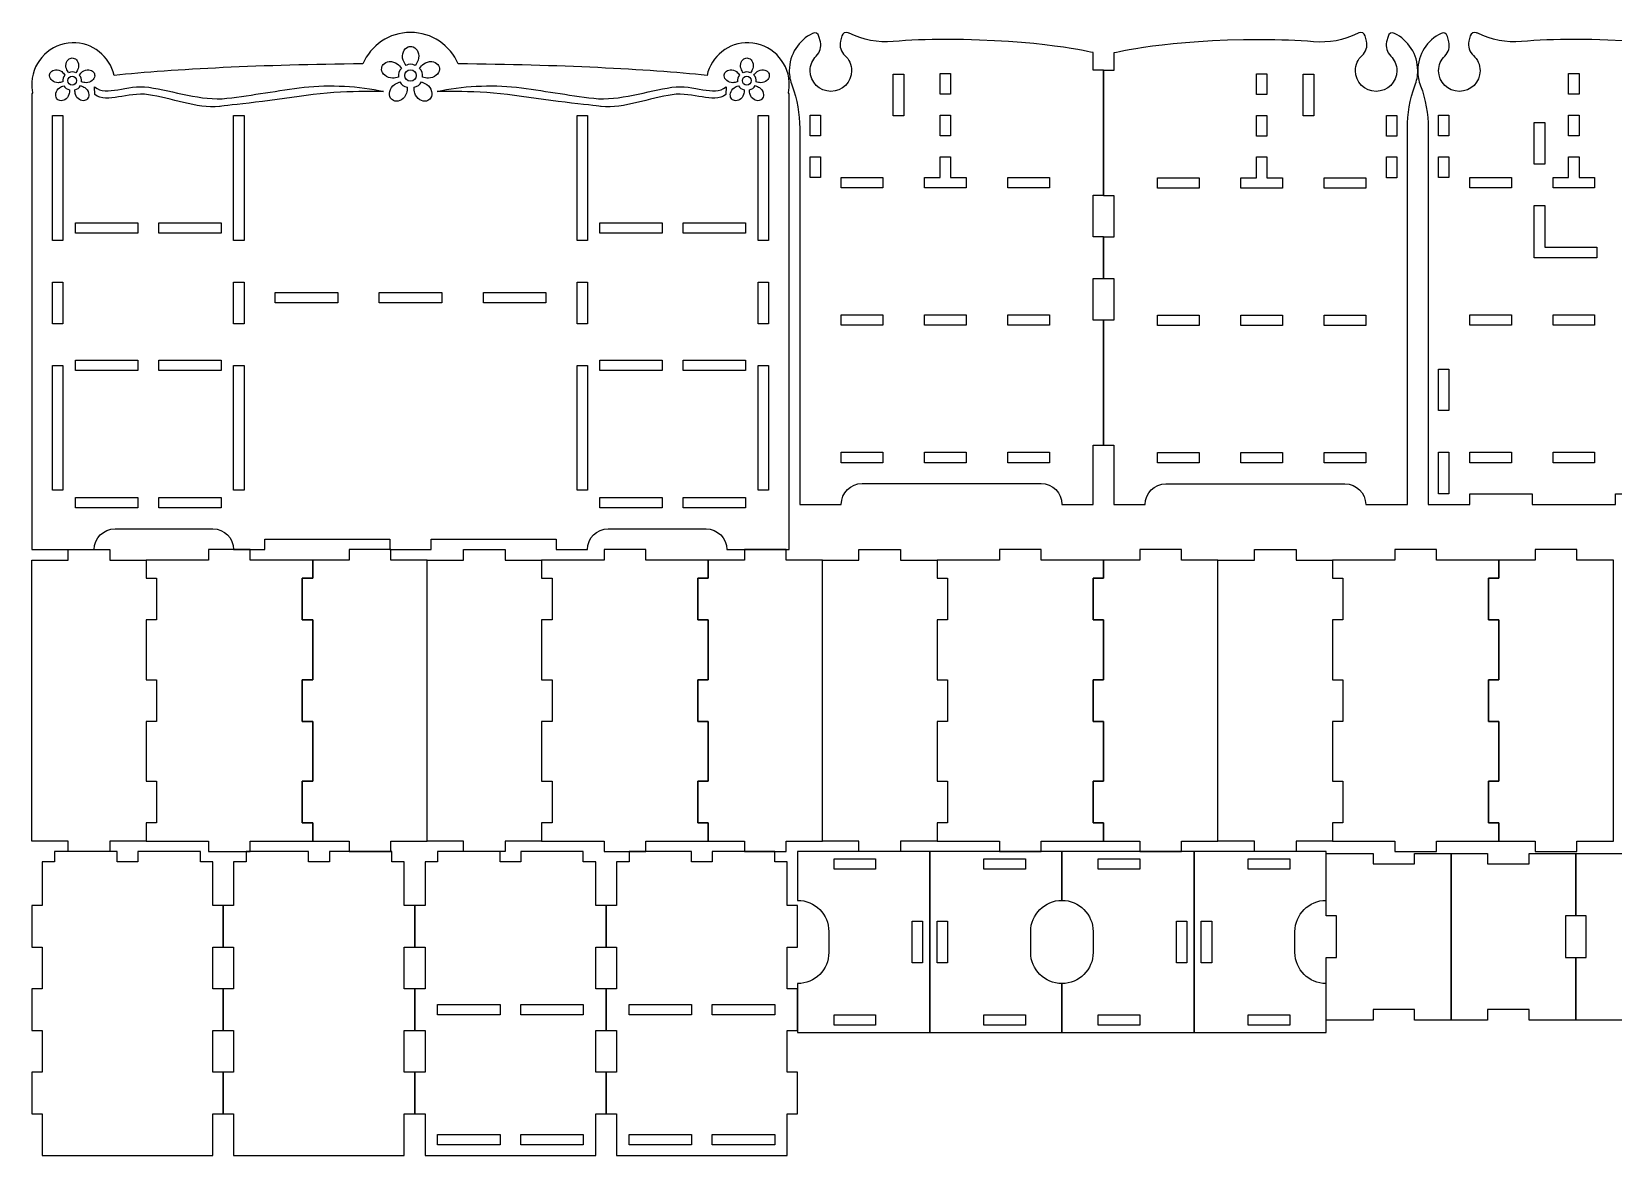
# Model space of a CAD drawing. Extents: x 0 to 3388, y 171 to 1702.
# Drawn here: x 0 to 2154, y 171 to 1702 of the extents above; entities that cross this region are included whole.
import ezdxf

# ---------------------------------------------------------------- set-up
doc = ezdxf.new("R2010")
doc.units = 0
doc.layers.add('A0101_Printing', color=7, linetype='CONTINUOUS')

msp = doc.modelspace()

# ---------------------------------------------------------------- linework, layer by layer
at = {"layer": 'A0101_Printing', "color": 1}
for points in [[(1074.323973, 1687.734958), (1072.418973, 1695.270958)], [(1103.517972, 1695.907958), (1101.735972, 1688.857958)], [(1818.197955, 1688.856958), (1816.415955, 1695.908958)], [(1847.515954, 1695.268958), (1845.610954, 1687.732958)], [(1930.385952, 1687.734958), (1928.481952, 1695.270958)], [(1959.579951, 1695.906958), (1957.798951, 1688.858958)], [(1459.966964, 1479.085963), (1459.966964, 1649.039959), (1445.793964, 1649.039959), (1445.793964, 1673.133958)], [(1474.139963, 1672.778958), (1474.139963, 1648.684959), (1459.966964, 1648.684959), (1459.966964, 1478.730963), (1474.014963, 1478.730963)], [(85.899098, 1615.93716), (85.693098, 1626.345159)], [(945.828076, 1626.345159), (945.622076, 1615.93716)], [(0.1251, 1615.71916), (0.1251, 996.349175), (85.164098, 996.349175), (85.164098, 996.350175)], [(946.896076, 996.350175), (946.896076, 996.349175), (1031.936074, 996.349175), (1031.936074, 1615.71916)], [(1046.108974, 1569.918961), (1046.108974, 1058.015974), (1102.801972, 1058.015974)], [(1817.131955, 1057.660974), (1873.825953, 1057.660974), (1873.825953, 1569.916961)], [(1902.171952, 1569.917961), (1902.171952, 1058.015974), (1958.729951, 1058.015974), (1958.729951, 1072.189973), (2043.768949, 1072.189973), (2043.768949, 1058.015974), (2157.154946, 1058.015974), (2157.154946, 1072.189973), (2242.193944, 1072.189973), (2242.193944, 1058.015974), (2301.856942, 1058.015974), (2301.856942, 1138.803972), (2316.029942, 1138.803972), (2316.029942, 1309.006967), (2301.981942, 1309.006967), (2301.981942, 1365.699966), (2316.029942, 1365.699966), (2316.029942, 1422.392964), (2301.981942, 1422.392964), (2301.981942, 1479.085963), (2316.029942, 1479.085963)], [(1403.273965, 1058.015974), (1445.793964, 1058.015974), (1445.793964, 1138.803972), (1459.966964, 1138.803972), (1459.966964, 1309.006967), (1445.918964, 1309.006967), (1445.918964, 1365.699966), (1459.966964, 1365.699966), (1459.966964, 1422.392964), (1445.918964, 1422.392964), (1445.918964, 1479.085963), (1459.966964, 1479.085963)], [(1474.014963, 1478.730963), (1474.014963, 1422.037964), (1459.966964, 1422.037964), (1459.966964, 1365.344966), (1474.014963, 1365.344966), (1474.014963, 1308.651967), (1459.966964, 1308.651967), (1459.966964, 1138.448972), (1474.139963, 1138.448972), (1474.139963, 1057.660974), (1516.659962, 1057.660974)], [(1131.147972, 1086.362973), (1374.927966, 1086.362973)], [(1545.005961, 1086.006973), (1788.785955, 1086.006973)], [(113.511097, 1024.696174), (246.739094, 1024.696174)], [(785.32208, 1024.696174), (918.550077, 1024.696174)], [(275.085093, 996.350175), (275.085093, 996.349175), (317.605092, 996.349175), (317.605092, 1010.523175), (487.684088, 1010.523175), (487.684088, 996.349175), (544.377086, 996.349175), (544.377086, 1010.523175), (714.456082, 1010.523175), (714.456082, 996.349175), (756.975081, 996.349175), (756.975081, 996.350175)], [(1043.273974, 405.32599), (1043.273974, 338.711992), (1223.273969, 338.711992), (1223.273969, 585.325985), (1043.273974, 585.325985), (1043.273974, 518.711987)], [(1403.273965, 518.711987), (1403.273965, 585.325985), (1223.273969, 585.325985), (1223.273969, 338.711992), (1403.273965, 338.711992), (1403.273965, 405.32599)], [(1403.273965, 405.32599), (1403.273965, 338.711992), (1583.27396, 338.711992), (1583.27396, 585.325985), (1403.273965, 585.325985), (1403.273965, 518.711987)], [(1763.273956, 518.711987), (1763.273956, 585.325985), (1583.27396, 585.325985), (1583.27396, 338.711992), (1763.273956, 338.711992), (1763.273956, 405.32599)], [(1085.793973, 476.191988), (1085.793973, 447.845989)], [(1360.754966, 447.845989), (1360.754966, 476.191988)], [(1445.793964, 476.191988), (1445.793964, 447.845989)], [(1720.754957, 447.845989), (1720.754957, 476.191988)]]:
    msp.add_lwpolyline(points, dxfattribs=at)
for points in [[(47.546099, 1660.219158)], [(506.363087, 1674.323158)], [(966.502076, 1660.219158)], [(24.378099, 1641.464159)], [(69.219098, 1647.287159)], [(477.137088, 1653.809159)], [(534.125087, 1657.758159)], [(943.685076, 1644.205159)], [(1004.763075, 1641.464159)], [(1187.84097, 1587.27896), (1173.667971, 1587.27896), (1173.667971, 1643.971959), (1187.84097, 1643.971959)], [(1237.446969, 1644.787959), (1251.619969, 1644.787959), (1251.619969, 1616.44196), (1237.446969, 1616.44196)], [(1682.486958, 1616.08596), (1668.313958, 1616.08596), (1668.313958, 1644.431959), (1682.486958, 1644.431959)], [(1732.092957, 1643.971959), (1746.265956, 1643.971959), (1746.265956, 1587.27896), (1732.092957, 1587.27896)], [(2093.509948, 1644.787959), (2107.682947, 1644.787959), (2107.682947, 1616.44196), (2093.509948, 1616.44196)], [(49.095099, 1634.987159)], [(50.765099, 1616.06716)], [(58.832099, 1622.504159)], [(511.509087, 1625.974159)], [(516.030087, 1634.320159)], [(530.835087, 1633.286159)], [(968.051076, 1634.987159)], [(970.519076, 1622.474159)], [(1031.850074, 1633.046159)], [(374.074091, 1614.66016)], [(872.600078, 1615.86716)], [(984.015075, 1609.10816)], [(42.644099, 1417.294165), (28.471099, 1417.294165), (28.471099, 1587.37316), (42.644099, 1587.37316)], [(289.259093, 1417.294165), (275.086093, 1417.294165), (275.086093, 1587.37316), (289.259093, 1587.37316)], [(756.975081, 1417.294165), (742.802081, 1417.294165), (742.802081, 1587.37316), (756.975081, 1587.37316)], [(1003.589075, 1417.294165), (989.416075, 1417.294165), (989.416075, 1587.37316), (1003.589075, 1587.37316)], [(1074.454973, 1559.748961), (1060.281973, 1559.748961), (1060.281973, 1588.09496), (1074.454973, 1588.09496)], [(1237.446969, 1588.09496), (1251.619969, 1588.09496), (1251.619969, 1559.748961), (1237.446969, 1559.748961)], [(1682.486958, 1559.392961), (1668.313958, 1559.392961), (1668.313958, 1587.73896), (1682.486958, 1587.73896)], [(1845.478954, 1587.73996), (1859.651954, 1587.73996), (1859.651954, 1559.393961), (1845.478954, 1559.393961)], [(1930.517952, 1559.748961), (1916.344952, 1559.748961), (1916.344952, 1588.09496), (1930.517952, 1588.09496)], [(2046.738949, 1578.173961), (2060.911948, 1578.173961), (2060.911948, 1521.480962), (2046.738949, 1521.480962)], [(2093.509948, 1588.09496), (2107.682947, 1588.09496), (2107.682947, 1559.748961), (2093.509948, 1559.748961)], [(1074.454973, 1503.055962), (1060.281973, 1503.055962), (1060.281973, 1531.401962), (1074.454973, 1531.401962)], [(1272.880968, 1488.881963), (1216.18797, 1488.881963), (1216.18797, 1503.055962), (1237.446969, 1503.055962), (1237.446969, 1531.401962), (1251.620969, 1531.401962), (1251.620969, 1503.055962), (1272.880968, 1503.055962)], [(1647.053959, 1502.699962), (1668.313958, 1502.699962), (1668.313958, 1531.046962), (1682.486958, 1531.046962), (1682.486958, 1502.699962), (1703.746957, 1502.699962), (1703.746957, 1488.526963), (1647.053959, 1488.526963)], [(1845.478954, 1531.046962), (1859.651954, 1531.046962), (1859.651954, 1502.700962), (1845.478954, 1502.700962)], [(1930.517952, 1503.055962), (1916.344952, 1503.055962), (1916.344952, 1531.401962), (1930.517952, 1531.401962)], [(2072.249948, 1503.055962), (2093.509948, 1503.055962), (2093.509948, 1531.401962), (2107.683947, 1531.401962), (2107.683947, 1503.055962), (2128.943947, 1503.055962), (2128.943947, 1488.881963), (2072.249948, 1488.881963)], [(1159.494971, 1488.881963), (1102.801972, 1488.881963), (1102.801972, 1503.054962), (1159.494971, 1503.054962)], [(1386.265965, 1488.881963), (1329.572967, 1488.881963), (1329.572967, 1503.054962), (1386.265965, 1503.054962)], [(1533.667962, 1502.699962), (1590.36096, 1502.699962), (1590.36096, 1488.526963), (1533.667962, 1488.526963)], [(1760.439956, 1502.699962), (1817.132955, 1502.699962), (1817.132955, 1488.526963), (1760.439956, 1488.526963)], [(2015.55695, 1488.881963), (1958.863951, 1488.881963), (1958.863951, 1503.054962), (2015.55695, 1503.054962)], [(2131.777947, 1393.921965), (2060.911948, 1393.921965), (2046.738949, 1393.921965), (2046.738949, 1408.094965), (2046.738949, 1464.787963), (2060.911948, 1464.787963), (2060.911948, 1408.094965), (2131.777947, 1408.094965)], [(144.692096, 1427.216164), (59.653099, 1427.216164), (59.653099, 1441.389164), (144.692096, 1441.389164)], [(258.078094, 1427.216164), (173.039096, 1427.216164), (173.039096, 1441.389164), (258.078094, 1441.389164)], [(859.022079, 1427.216164), (773.983081, 1427.216164), (773.983081, 1441.389164), (859.022079, 1441.389164)], [(972.408076, 1427.216164), (887.369078, 1427.216164), (887.369078, 1441.389164), (972.408076, 1441.389164)], [(42.644099, 1303.909167), (28.471099, 1303.909167), (28.471099, 1360.602166), (42.644099, 1360.602166)], [(289.259093, 1303.909167), (275.086093, 1303.909167), (275.086093, 1360.602166), (289.259093, 1360.602166)], [(756.975081, 1303.909167), (742.802081, 1303.909167), (742.802081, 1360.602166), (756.975081, 1360.602166)], [(1003.589075, 1303.909167), (989.416075, 1303.909167), (989.416075, 1360.602166), (1003.589075, 1360.602166)], [(416.81809, 1332.255167), (331.779092, 1332.255167), (331.779092, 1346.428166), (416.81809, 1346.428166)], [(558.550086, 1332.255167), (473.511088, 1332.255167), (473.511088, 1346.428166), (558.550086, 1346.428166)], [(700.282082, 1332.255167), (615.243085, 1332.255167), (615.243085, 1346.428166), (700.282082, 1346.428166)], [(1159.494971, 1301.795967), (1102.801972, 1301.795967), (1102.801972, 1315.968967), (1159.494971, 1315.968967)], [(1272.880968, 1301.795967), (1216.18797, 1301.795967), (1216.18797, 1315.968967), (1272.880968, 1315.968967)], [(1386.265965, 1301.795967), (1329.572967, 1301.795967), (1329.572967, 1315.968967), (1386.265965, 1315.968967)], [(1533.667962, 1315.613967), (1590.36096, 1315.613967), (1590.36096, 1301.440967), (1533.667962, 1301.440967)], [(1647.053959, 1315.613967), (1703.746957, 1315.613967), (1703.746957, 1301.440967), (1647.053959, 1301.440967)], [(1760.439956, 1315.613967), (1817.132955, 1315.613967), (1817.132955, 1301.440967), (1760.439956, 1301.440967)], [(2015.55695, 1301.795967), (1958.863951, 1301.795967), (1958.863951, 1315.968967), (2015.55695, 1315.968967)], [(2128.943947, 1301.795967), (2072.250948, 1301.795967), (2072.250948, 1315.968967), (2128.943947, 1315.968967)], [(144.692096, 1240.129169), (59.653099, 1240.129169), (59.653099, 1254.302169), (144.692096, 1254.302169)], [(258.078094, 1240.129169), (173.039096, 1240.129169), (173.039096, 1254.302169), (258.078094, 1254.302169)], [(859.022079, 1240.129169), (773.983081, 1240.129169), (773.983081, 1254.302169), (859.022079, 1254.302169)], [(972.408076, 1240.129169), (887.369078, 1240.129169), (887.369078, 1254.302169), (972.408076, 1254.302169)], [(42.644099, 1077.137173), (28.471099, 1077.137173), (28.471099, 1247.216169), (42.644099, 1247.216169)], [(289.259093, 1077.137173), (275.086093, 1077.137173), (275.086093, 1247.216169), (289.259093, 1247.216169)], [(756.975081, 1077.137173), (742.802081, 1077.137173), (742.802081, 1247.216169), (756.975081, 1247.216169)], [(1003.589075, 1077.137173), (989.416075, 1077.137173), (989.416075, 1247.216169), (1003.589075, 1247.216169)], [(1930.382952, 1185.57597), (1916.209952, 1185.57597), (1916.209952, 1242.268969), (1930.382952, 1242.268969)], [(1159.494971, 1114.708972), (1102.801972, 1114.708972), (1102.801972, 1128.881972), (1159.494971, 1128.881972)], [(1272.880968, 1114.708972), (1216.18797, 1114.708972), (1216.18797, 1128.881972), (1272.880968, 1128.881972)], [(1386.265965, 1114.708972), (1329.572967, 1114.708972), (1329.572967, 1128.881972), (1386.265965, 1128.881972)], [(1533.667962, 1128.526972), (1590.36096, 1128.526972), (1590.36096, 1114.353972), (1533.667962, 1114.353972)], [(1647.053959, 1128.526972), (1703.746957, 1128.526972), (1703.746957, 1114.353972), (1647.053959, 1114.353972)], [(1760.439956, 1128.526972), (1817.132955, 1128.526972), (1817.132955, 1114.353972), (1760.439956, 1114.353972)], [(1930.382952, 1072.189973), (1916.209952, 1072.189973), (1916.209952, 1128.882972), (1930.382952, 1128.882972)], [(2015.55695, 1114.708972), (1958.863951, 1114.708972), (1958.863951, 1128.881972), (2015.55695, 1128.881972)], [(2128.943947, 1114.708972), (2072.250948, 1114.708972), (2072.250948, 1128.881972), (2128.943947, 1128.881972)], [(144.692096, 1053.042174), (59.653099, 1053.042174), (59.653099, 1067.215173), (144.692096, 1067.215173)], [(258.078094, 1053.042174), (173.039096, 1053.042174), (173.039096, 1067.215173), (258.078094, 1067.215173)], [(859.022079, 1053.042174), (773.983081, 1053.042174), (773.983081, 1067.215173), (859.022079, 1067.215173)], [(972.408076, 1053.042174), (887.369078, 1053.042174), (887.369078, 1067.215173), (972.408076, 1067.215173)], [(0.125, 599.499285), (0.125, 982.176275), (49.730999, 982.176275), (49.730999, 996.349275), (106.423997, 996.349275), (106.423997, 982.176275), (156.030996, 982.176275), (156.030996, 957.373276), (170.203996, 957.373276), (170.203996, 900.680277), (156.030996, 900.680277), (156.030996, 819.18428), (170.203996, 819.18428), (170.203996, 762.491281), (156.030996, 762.491281), (156.030996, 680.995283), (170.203996, 680.995283), (170.203996, 624.302284), (156.030996, 624.302284), (156.030996, 599.499285), (106.423997, 599.499285), (106.423997, 585.326285), (49.730999, 585.326285), (49.730999, 599.499285)], [(297.762793, 996.349675), (241.069794, 996.349675), (241.069794, 982.176675), (156.030796, 982.176675), (156.030796, 957.373676), (170.203796, 957.373676), (170.203796, 900.680677), (156.030796, 900.680677), (156.030796, 819.18468), (170.203796, 819.18468), (170.203796, 762.491681), (156.030796, 762.491681), (156.030796, 680.995683), (170.203796, 680.995683), (170.203796, 624.302684), (156.030796, 624.302684), (156.030796, 599.499685), (241.069794, 599.499685), (241.069794, 585.325685), (297.762793, 585.325685), (297.762793, 599.499685), (382.80179, 599.499685), (382.80179, 624.302684), (368.628791, 624.302684), (368.628791, 680.995683), (382.80179, 680.995683), (382.80179, 762.491681), (368.628791, 762.491681), (368.628791, 819.18468), (382.80179, 819.18468), (382.80179, 900.680677), (368.628791, 900.680677), (368.628791, 957.373676), (382.80179, 957.373676), (382.80179, 982.176675), (297.762793, 982.176675)], [(538.707787, 599.499285), (538.707787, 982.176275), (588.313785, 982.176275), (588.313785, 996.349275), (645.006784, 996.349275), (645.006784, 982.176275), (694.613783, 982.176275), (694.613783, 957.373276), (708.786782, 957.373276), (708.786782, 900.680277), (694.613783, 900.680277), (694.613783, 819.18428), (708.786782, 819.18428), (708.786782, 762.491281), (694.613783, 762.491281), (694.613783, 680.995283), (708.786782, 680.995283), (708.786782, 624.302284), (694.613783, 624.302284), (694.613783, 599.499285), (645.006784, 599.499285), (645.006784, 585.326285), (588.313785, 585.326285), (588.313785, 599.499285), (538.707787, 599.499285), (538.707787, 982.176275), (489.101788, 982.176275), (489.101788, 996.349275), (432.408789, 996.349275), (432.408789, 982.176275), (382.80179, 982.176275), (382.80179, 957.373276), (368.628791, 957.373276), (368.628791, 900.680277), (382.80179, 900.680277), (382.80179, 819.18428), (368.628791, 819.18428), (368.628791, 762.491281), (382.80179, 762.491281), (382.80179, 680.995283), (368.628791, 680.995283), (368.628791, 624.302284), (382.80179, 624.302284), (382.80179, 599.499285), (432.408789, 599.499285), (432.408789, 585.326285), (489.101788, 585.326285), (489.101788, 599.499285)], [(836.345479, 996.349675), (779.652481, 996.349675), (779.652481, 982.176675), (694.613483, 982.176675), (694.613483, 957.373676), (708.786482, 957.373676), (708.786482, 900.680677), (694.613483, 900.680677), (694.613483, 819.18468), (708.786482, 819.18468), (708.786482, 762.491681), (694.613483, 762.491681), (694.613483, 680.995683), (708.786482, 680.995683), (708.786482, 624.302684), (694.613483, 624.302684), (694.613483, 599.499685), (779.652481, 599.499685), (779.652481, 585.325685), (836.345479, 585.325685), (836.345479, 599.499685), (921.384477, 599.499685), (921.384477, 624.302684), (907.211477, 624.302684), (907.211477, 680.995683), (921.384477, 680.995683), (921.384477, 762.491681), (907.211477, 762.491681), (907.211477, 819.18468), (921.384477, 819.18468), (921.384477, 900.680677), (907.211477, 900.680677), (907.211477, 957.373676), (921.384477, 957.373676), (921.384477, 982.176675), (836.345479, 982.176675)], [(1077.290473, 599.499285), (1077.290473, 982.176275), (1126.896472, 982.176275), (1126.896472, 996.349275), (1183.58947, 996.349275), (1183.58947, 982.176275), (1233.196469, 982.176275), (1233.196469, 957.373276), (1247.369469, 957.373276), (1247.369469, 900.680277), (1233.196469, 900.680277), (1233.196469, 819.18428), (1247.369469, 819.18428), (1247.369469, 762.491281), (1233.196469, 762.491281), (1233.196469, 680.995283), (1247.369469, 680.995283), (1247.369469, 624.302284), (1233.196469, 624.302284), (1233.196469, 599.499285), (1183.58947, 599.499285), (1183.58947, 585.326285), (1126.896472, 585.326285), (1126.896472, 599.499285), (1077.290473, 599.499285), (1077.290373, 982.176275), (1027.684374, 982.176275), (1027.684374, 996.349275), (970.991376, 996.349275), (970.991376, 982.176275), (921.385377, 982.176275), (921.385377, 957.373276), (907.211377, 957.373276), (907.211377, 900.680277), (921.385377, 900.680277), (921.385377, 819.18428), (907.211377, 819.18428), (907.211377, 762.491281), (921.385377, 762.491281), (921.385377, 680.995283), (907.211377, 680.995283), (907.211377, 624.302284), (921.385377, 624.302284), (921.385377, 599.499285), (970.991376, 599.499285), (970.991376, 585.326285), (1027.684374, 585.326285), (1027.684374, 599.499285)], [(1374.928166, 996.349675), (1318.235167, 996.349675), (1318.235167, 982.176675), (1233.196169, 982.176675), (1233.196169, 957.373676), (1247.369169, 957.373676), (1247.369169, 900.680677), (1233.196169, 900.680677), (1233.196169, 819.18468), (1247.369169, 819.18468), (1247.369169, 762.491681), (1233.196169, 762.491681), (1233.196169, 680.995683), (1247.369169, 680.995683), (1247.369169, 624.302684), (1233.196169, 624.302684), (1233.196169, 599.499685), (1318.235167, 599.499685), (1318.235167, 585.325685), (1374.928166, 585.325685), (1374.928166, 599.499685), (1459.967164, 599.499685), (1459.967164, 624.302684), (1445.794164, 624.302684), (1445.794164, 680.995683), (1459.967164, 680.995683), (1459.967164, 762.491681), (1445.794164, 762.491681), (1445.794164, 819.18468), (1459.967164, 819.18468), (1459.967164, 900.680677), (1445.794164, 900.680677), (1445.794164, 957.373676), (1459.967164, 957.373676), (1459.967164, 982.176675), (1374.928166, 982.176675)], [(1615.87316, 599.499285), (1615.87316, 982.176275), (1665.479158, 982.176275), (1665.479158, 996.349275), (1722.172157, 996.349275), (1722.172157, 982.176275), (1771.779156, 982.176275), (1771.779156, 957.373276), (1785.952155, 957.373276), (1785.952155, 900.680277), (1771.779156, 900.680277), (1771.779156, 819.18428), (1785.952155, 819.18428), (1785.952155, 762.491281), (1771.779156, 762.491281), (1771.779156, 680.995283), (1785.952155, 680.995283), (1785.952155, 624.302284), (1771.779156, 624.302284), (1771.779156, 599.499285), (1722.172157, 599.499285), (1722.172157, 585.326285), (1665.479158, 585.326285), (1665.479158, 599.499285), (1615.87316, 599.499285), (1615.87316, 982.176275), (1566.267161, 982.176275), (1566.267161, 996.349275), (1509.574162, 996.349275), (1509.574162, 982.176275), (1459.967164, 982.176275), (1459.967164, 957.373276), (1445.794164, 957.373276), (1445.794164, 900.680277), (1459.967164, 900.680277), (1459.967164, 819.18428), (1445.794164, 819.18428), (1445.794164, 762.491281), (1459.967164, 762.491281), (1459.967164, 680.995283), (1445.794164, 680.995283), (1445.794164, 624.302284), (1459.967164, 624.302284), (1459.967164, 599.499285), (1509.574162, 599.499285), (1509.574162, 585.326285), (1566.267161, 585.326285), (1566.267161, 599.499285)], [(1913.510952, 996.349675), (1856.817954, 996.349675), (1856.817954, 982.176675), (1771.778956, 982.176675), (1771.778956, 957.373676), (1785.951955, 957.373676), (1785.951955, 900.680677), (1771.778956, 900.680677), (1771.778956, 819.18468), (1785.951955, 819.18468), (1785.951955, 762.491681), (1771.778956, 762.491681), (1771.778956, 680.995683), (1785.951955, 680.995683), (1785.951955, 624.302684), (1771.778956, 624.302684), (1771.778956, 599.499685), (1856.817954, 599.499685), (1856.817954, 585.325685), (1913.510952, 585.325685), (1913.510952, 599.499685), (1998.54995, 599.499685), (1998.54995, 624.302684), (1984.37695, 624.302684), (1984.37695, 680.995683), (1998.54995, 680.995683), (1998.54995, 762.491681), (1984.37695, 762.491681), (1984.37695, 819.18468), (1998.54995, 819.18468), (1998.54995, 900.680677), (1984.37695, 900.680677), (1984.37695, 957.373676), (1998.54995, 957.373676), (1998.54995, 982.176675), (1913.510952, 982.176675)], [(2154.455746, 599.499285), (2154.455746, 982.176275), (2104.849747, 982.176275), (2104.849747, 996.349275), (2048.156749, 996.349275), (2048.156749, 982.176275), (1998.55075, 982.176275), (1998.55075, 957.373276), (1984.37675, 957.373276), (1984.37675, 900.680277), (1998.55075, 900.680277), (1998.55075, 819.18428), (1984.37675, 819.18428), (1984.37675, 762.491281), (1998.55075, 762.491281), (1998.55075, 680.995283), (1984.37675, 680.995283), (1984.37675, 624.302284), (1998.55075, 624.302284), (1998.55075, 599.499285), (2048.156749, 599.499285), (2048.156749, 585.326285), (2104.849747, 585.326285), (2104.849747, 599.499285)], [(246.739194, 571.152786), (229.731194, 571.152786), (229.731194, 585.325785), (144.692196, 585.325785), (144.692196, 571.152786), (116.345197, 571.152786), (116.345197, 585.325785), (31.306199, 585.325785), (31.306199, 571.152786), (14.2982, 571.152786), (14.2982, 511.624787), (0.1252, 511.624787), (0.1252, 454.932789), (14.2982, 454.932789), (14.2982, 398.23979), (0.1252, 398.23979), (0.1252, 341.546791), (14.2982, 341.546791), (14.2982, 284.853793), (0.1252, 284.853793), (0.1252, 228.160794), (14.2982, 228.160794), (14.2982, 171.467796), (246.739194, 171.467796), (246.739194, 228.160794), (260.912193, 228.160794), (260.912193, 284.853793), (246.739194, 284.853793), (246.739194, 341.546791), (260.912193, 341.546791), (260.912193, 398.23979), (246.739194, 398.23979), (246.739194, 454.932789), (260.912193, 454.932789), (260.912193, 511.624787), (246.739194, 511.624787)], [(507.526587, 571.152786), (490.518588, 571.152786), (490.518588, 585.325785), (405.47959, 585.325785), (405.47959, 571.152786), (377.132591, 571.152786), (377.132591, 585.325785), (292.093593, 585.325785), (292.093593, 571.152786), (275.085593, 571.152786), (275.085593, 511.624787), (260.912593, 511.624787), (260.912593, 454.932789), (275.085593, 454.932789), (275.085593, 398.23979), (260.912593, 398.23979), (260.912593, 341.546791), (275.085593, 341.546791), (275.085593, 284.853793), (260.912593, 284.853793), (260.912593, 228.160794), (275.085593, 228.160794), (275.085593, 171.467796), (507.526587, 171.467796), (507.526587, 228.160794), (521.699587, 228.160794), (521.699587, 284.853793), (507.526587, 284.853793), (507.526587, 341.546791), (521.699587, 341.546791), (521.699587, 398.23979), (507.526587, 398.23979), (507.526587, 454.932789), (521.699587, 454.932789), (521.699587, 511.624787), (507.526587, 511.624787)], [(768.313981, 571.152986), (751.305981, 571.152986), (751.305981, 585.325985), (666.266983, 585.325985), (666.266983, 571.152986), (637.919984, 571.152986), (637.919984, 585.325985), (552.880986, 585.325985), (552.880986, 571.152986), (535.872987, 571.152986), (535.872987, 511.624987), (521.699987, 511.624987), (521.699987, 454.931989), (535.872987, 454.931989), (535.872987, 398.23899), (521.699987, 398.23899), (521.699987, 341.545991), (535.872987, 341.545991), (535.872987, 284.853993), (521.699987, 284.853993), (521.699987, 228.160994), (535.872987, 228.160994), (535.872987, 171.467996), (768.313981, 171.467996), (768.313981, 228.160994), (782.48698, 228.160994), (782.48698, 284.853993), (768.313981, 284.853993), (768.313981, 341.545991), (782.48698, 341.545991), (782.48698, 398.23899), (768.313981, 398.23899), (768.313981, 454.931989), (782.48698, 454.931989), (782.48698, 511.624987), (768.313981, 511.624987)], [(1029.100974, 571.152986), (1012.093975, 571.152986), (1012.093975, 585.325985), (927.053977, 585.325985), (927.053977, 571.152986), (898.707978, 571.152986), (898.707978, 585.325985), (813.66798, 585.325985), (813.66798, 571.152986), (796.65998, 571.152986), (796.65998, 511.624987), (782.48698, 511.624987), (782.48698, 454.931989), (796.65998, 454.931989), (796.65998, 398.23899), (782.48698, 398.23899), (782.48698, 341.545991), (796.65998, 341.545991), (796.65998, 284.853993), (782.48698, 284.853993), (782.48698, 228.160994), (796.65998, 228.160994), (796.65998, 171.467996), (1029.100974, 171.467996), (1029.100974, 228.160994), (1043.273974, 228.160994), (1043.273974, 284.853993), (1029.100974, 284.853993), (1029.100974, 341.545991), (1043.273974, 341.545991), (1043.273974, 398.23899), (1029.100974, 398.23899), (1029.100974, 454.931989), (1043.273974, 454.931989), (1043.273974, 511.624987), (1029.100974, 511.624987)], [(1933.353052, 355.719691), (1883.747053, 355.719691), (1883.747053, 369.892691), (1827.054054, 369.892691), (1827.054054, 355.719691), (1763.274056, 355.719691), (1763.274056, 440.759689), (1777.447056, 440.759689), (1777.447056, 497.451688), (1763.274056, 497.451688), (1763.274056, 582.491685), (1827.054054, 582.491685), (1827.054054, 568.318686), (1883.747053, 568.318686), (1883.747053, 582.491685), (1933.353052, 582.491685)], [(1933.353052, 582.491385), (1982.95905, 582.491385), (1982.95905, 568.318386), (2039.652049, 568.318386), (2039.652049, 582.491385), (2103.432047, 582.491385), (2103.432047, 497.451388), (2089.258048, 497.451388), (2089.258048, 440.759389), (2103.432047, 440.759389), (2103.432047, 355.719391), (2039.652049, 355.719391), (2039.652049, 369.892391), (1982.95905, 369.892391), (1982.95905, 355.719391), (1933.353052, 355.719391)], [(2273.510443, 355.719691), (2223.904444, 355.719691), (2223.904444, 369.892691), (2167.211446, 369.892691), (2167.211446, 355.719691), (2103.431447, 355.719691), (2103.431447, 440.759689), (2117.604447, 440.759689), (2117.604447, 497.451688), (2103.431447, 497.451688), (2103.431447, 582.491685), (2167.211446, 582.491685), (2167.211446, 568.318686), (2223.904444, 568.318686), (2223.904444, 582.491685), (2273.510443, 582.491685)], [(1149.573971, 561.231986), (1092.880973, 561.231986), (1092.880973, 575.404986), (1149.573971, 575.404986)], [(1296.974968, 575.404986), (1353.667966, 575.404986), (1353.667966, 561.231986), (1296.974968, 561.231986)], [(1509.573962, 561.231986), (1452.880964, 561.231986), (1452.880964, 575.404986), (1509.573962, 575.404986)], [(1656.974959, 575.404986), (1713.667957, 575.404986), (1713.667957, 561.231986), (1656.974959, 561.231986)], [(1043.273974, 518.711987)], [(1403.273965, 518.711987)], [(1213.35297, 433.671989), (1199.17997, 433.671989), (1199.17997, 490.364988), (1213.35297, 490.364988)], [(1233.195969, 490.365988), (1247.368969, 490.365988), (1247.368969, 433.672989), (1233.195969, 433.672989)], [(1573.352961, 433.671989), (1559.179961, 433.671989), (1559.179961, 490.364988), (1573.352961, 490.364988)], [(1593.19596, 490.365988), (1607.36896, 490.365988), (1607.36896, 433.672989), (1593.19596, 433.672989)], [(1403.273965, 405.32599)], [(1763.273956, 405.32599)], [(637.919984, 362.805991), (552.880986, 362.805991), (552.880986, 376.978991), (637.919984, 376.978991)], [(751.305981, 362.805991), (666.266983, 362.805991), (666.266983, 376.978991), (751.305981, 376.978991)], [(898.707978, 362.805991), (813.66898, 362.805991), (813.66898, 376.978991), (898.707978, 376.978991)], [(1012.092975, 362.805991), (927.053977, 362.805991), (927.053977, 376.978991), (1012.092975, 376.978991)], [(1149.573971, 348.632991), (1092.880973, 348.632991), (1092.880973, 362.805991), (1149.573971, 362.805991)], [(1296.974968, 362.805991), (1353.667966, 362.805991), (1353.667966, 348.632991), (1296.974968, 348.632991)], [(1509.573962, 348.632991), (1452.880964, 348.632991), (1452.880964, 362.805991), (1509.573962, 362.805991)], [(1656.974959, 362.805991), (1713.667957, 362.805991), (1713.667957, 348.632991), (1656.974959, 348.632991)], [(637.919984, 185.640995), (552.880986, 185.640995), (552.880986, 199.813995), (637.919984, 199.813995)], [(751.305981, 185.640995), (666.266983, 185.640995), (666.266983, 199.813995), (751.305981, 199.813995)], [(898.707978, 185.640995), (813.66898, 185.640995), (813.66898, 199.813995), (898.707978, 199.813995)], [(1012.092975, 185.640995), (927.053977, 185.640995), (927.053977, 199.813995), (1012.092975, 199.813995)]]:
    msp.add_lwpolyline(points, close=True, dxfattribs=at)
for points in [[(55.081099, 1686.560158), (25.841099, 1685.685158), (1.7971, 1662.247158), (0.2101, 1633.037159)], [(112.161097, 1642.178159), (106.426097, 1668.120158), (82.936098, 1687.392158), (55.081099, 1686.560158)], [(516.030087, 1700.665157), (486.909088, 1700.665157), (461.907088, 1683.056158), (451.058089, 1657.905159)], [(506.363087, 1674.323158), (507.610087, 1677.198158), (509.823087, 1679.765158), (512.704087, 1680.900158)], [(512.704087, 1680.900158), (513.800087, 1681.327158), (514.990087, 1681.551158), (516.181087, 1681.557158)], [(581.002085, 1657.905159), (570.153086, 1683.056158), (545.151086, 1700.665157), (516.030087, 1700.665157)], [(516.181087, 1681.557158), (517.378087, 1681.551158), (518.568087, 1681.327158), (519.664087, 1680.900158)], [(519.664087, 1680.900158), (522.545087, 1679.765158), (524.758087, 1677.198158), (526.005087, 1674.323158)], [(976.948076, 1686.561158), (949.107076, 1687.378158), (925.632077, 1668.110158), (919.900077, 1642.178159)], [(1031.850074, 1633.046159), (1030.257074, 1662.264158), (1006.196075, 1685.702158), (976.948076, 1686.561158)], [(1063.634973, 1699.400958), (1044.859974, 1690.164958), (1031.935974, 1670.856958), (1031.935974, 1648.519959)], [(1072.418973, 1695.270958), (1071.448973, 1699.108958), (1067.186973, 1701.148957), (1063.634973, 1699.400958)], [(1068.756973, 1668.512958), (1073.846973, 1673.549958), (1076.077973, 1680.791958), (1074.323973, 1687.734958)], [(1101.735972, 1688.857958), (1099.920973, 1681.677958), (1102.368972, 1674.202958), (1107.806972, 1669.174958)], [(1112.167972, 1700.102957), (1108.622972, 1701.724957), (1104.472972, 1699.686958), (1103.517972, 1695.907958)], [(1113.600972, 1699.422958), (1113.126972, 1699.655958), (1112.648972, 1699.882958), (1112.167972, 1700.102957)], [(1173.370971, 1688.266958), (1152.806971, 1686.419958), (1132.128972, 1690.310958), (1113.600972, 1699.422958)], [(1245.951969, 1691.038958), (1219.32497, 1691.038958), (1195.07397, 1690.215958), (1173.370971, 1688.266958)], [(1445.793964, 1673.133958), (1445.793964, 1673.133958), (1372.728966, 1691.038958), (1245.951969, 1691.038958)], [(1673.982958, 1690.683958), (1547.204961, 1690.683958), (1474.139963, 1672.778958), (1474.139963, 1672.778958)], [(1745.987956, 1687.962958), (1724.431957, 1689.874958), (1700.373957, 1690.683958), (1673.982958, 1690.683958)], [(1805.873955, 1699.197958), (1787.386955, 1689.900958), (1766.599956, 1686.133958), (1745.987956, 1687.962958)], [(1807.758955, 1700.101957), (1807.123955, 1699.811958), (1806.495955, 1699.509958), (1805.873955, 1699.197958)], [(1816.415955, 1695.908958), (1815.459955, 1699.690958), (1811.306955, 1701.723957), (1807.758955, 1700.101957)], [(1812.126955, 1669.172958), (1817.564955, 1674.200958), (1820.012954, 1681.675958), (1818.197955, 1688.856958)], [(1845.610954, 1687.732958), (1843.855954, 1680.789958), (1846.086954, 1673.547958), (1851.177954, 1668.510958)], [(1856.299954, 1699.399958), (1852.746954, 1701.146957), (1848.484954, 1699.106958), (1847.515954, 1695.268958)], [(1887.997953, 1648.517959), (1887.997953, 1670.854958), (1875.073953, 1690.162958), (1856.299954, 1699.399958)], [(1919.696952, 1699.400958), (1900.922952, 1690.164958), (1887.997953, 1670.856958), (1887.997953, 1648.519959)], [(1928.481952, 1695.270958), (1927.511952, 1699.108958), (1923.249952, 1701.148957), (1919.696952, 1699.400958)], [(1924.818952, 1668.512958), (1929.909952, 1673.549958), (1932.140952, 1680.791958), (1930.385952, 1687.734958)], [(1957.798951, 1688.858958), (1955.983951, 1681.677958), (1958.431951, 1674.202958), (1963.869951, 1669.174958)], [(1968.229951, 1700.102957), (1964.684951, 1701.723957), (1960.535951, 1699.686958), (1959.579951, 1695.906958)], [(1969.663951, 1699.422958), (1969.189951, 1699.655958), (1968.711951, 1699.882958), (1968.229951, 1700.102957)], [(2029.433949, 1688.266958), (2008.86895, 1686.418958), (1988.19195, 1690.310958), (1969.663951, 1699.422958)], [(2102.013947, 1691.038958), (2075.387948, 1691.038958), (2051.136949, 1690.215958), (2029.433949, 1688.266958)], [(2301.856942, 1673.133958), (2301.856942, 1673.133958), (2228.791944, 1691.038958), (2102.013947, 1691.038958)], [(47.265099, 1651.375159), (46.300099, 1654.177159), (46.318099, 1657.386159), (47.546099, 1660.219158)], [(47.546099, 1660.219158), (48.519099, 1662.464158), (50.247099, 1664.468158), (52.496099, 1665.354158)], [(52.496099, 1665.354158), (53.351099, 1665.687158), (54.281099, 1665.862158), (55.210099, 1665.867158)], [(55.210099, 1665.867158), (56.144099, 1665.862158), (57.074099, 1665.687158), (57.929099, 1665.354158)], [(57.929099, 1665.354158), (60.178098, 1664.468158), (61.906098, 1662.464158), (62.880098, 1660.219158)], [(62.880098, 1660.219158), (64.107098, 1657.386159), (64.125098, 1654.177159), (63.160098, 1651.375159)], [(478.833088, 1656.915159), (480.805088, 1659.308159), (483.933088, 1660.622158), (487.045088, 1660.915158)], [(487.045088, 1660.915158), (490.982088, 1661.291158), (494.903088, 1660.038158), (497.936088, 1657.758159)], [(506.004087, 1662.994158), (504.768087, 1666.583158), (504.790087, 1670.694158), (506.363087, 1674.323158)], [(509.992087, 1655.760159), (508.447087, 1658.079159), (506.897087, 1660.399158), (506.004087, 1662.994158)], [(526.364087, 1662.994158), (525.471087, 1660.399158), (523.921087, 1658.079159), (522.376087, 1655.760159)], [(526.005087, 1674.323158), (527.577087, 1670.694158), (527.600087, 1666.583158), (526.364087, 1662.994158)], [(534.125087, 1657.758159), (537.158087, 1660.038158), (541.078086, 1661.291158), (545.016086, 1660.915158)], [(545.016086, 1660.915158), (548.127086, 1660.622158), (551.256086, 1659.308159), (553.227086, 1656.915159)], [(966.221076, 1651.375159), (965.256076, 1654.177159), (965.274076, 1657.386159), (966.502076, 1660.219158)], [(966.502076, 1660.219158), (967.475076, 1662.464158), (969.203076, 1664.468158), (971.452076, 1665.354158)], [(971.452076, 1665.354158), (972.307076, 1665.687158), (973.237076, 1665.862158), (974.167076, 1665.867158)], [(974.167076, 1665.867158), (975.101076, 1665.862158), (976.030076, 1665.687158), (976.885076, 1665.354158)], [(976.885076, 1665.354158), (979.135076, 1664.468158), (980.862075, 1662.464158), (981.836075, 1660.219158)], [(981.836075, 1660.219158), (983.064075, 1657.386159), (983.081075, 1654.177159), (982.116075, 1651.375159)], [(1060.406973, 1648.519959), (1060.406973, 1656.337959), (1063.599973, 1663.410958), (1068.756973, 1668.512958)], [(1107.806972, 1669.174958), (1113.368972, 1664.032958), (1116.849972, 1656.681959), (1116.849972, 1648.519959)], [(1803.083955, 1648.517959), (1803.083955, 1656.679959), (1806.564955, 1664.030958), (1812.126955, 1669.172958)], [(1851.177954, 1668.510958), (1856.333954, 1663.408958), (1859.526954, 1656.335959), (1859.526954, 1648.517959)], [(1916.468952, 1648.519959), (1916.468952, 1656.337959), (1919.662952, 1663.410958), (1924.818952, 1668.512958)], [(1963.869951, 1669.174958), (1969.431951, 1664.032958), (1972.912951, 1656.681959), (1972.912951, 1648.519959)], [(24.378099, 1641.464159), (24.321099, 1642.381159), (24.444099, 1643.319159), (24.729099, 1644.205159)], [(27.728099, 1635.172159), (25.895099, 1636.790159), (24.523099, 1639.052159), (24.378099, 1641.464159)], [(24.729099, 1644.205159), (25.018099, 1645.090159), (25.470099, 1645.919159), (26.053099, 1646.629159)], [(26.053099, 1646.629159), (27.592099, 1648.497159), (30.035099, 1649.523159), (32.464099, 1649.751159)], [(32.464099, 1649.751159), (35.538099, 1650.045159), (38.599099, 1649.067159), (40.966099, 1647.287159)], [(40.966099, 1647.287159), (42.676099, 1645.998159), (44.027099, 1644.288159), (45.378099, 1642.578159)], [(45.378099, 1642.578159), (42.940099, 1640.109159), (41.870099, 1636.816159), (42.387099, 1633.387159)], [(50.378099, 1645.727159), (49.172099, 1647.538159), (47.962099, 1649.349159), (47.265099, 1651.375159)], [(49.095099, 1634.987159), (49.095099, 1638.299159), (51.780099, 1640.985159), (55.092099, 1640.985159)], [(60.047098, 1645.727159), (56.947099, 1647.279159), (53.478099, 1647.279159), (50.378099, 1645.727159)], [(55.092099, 1640.985159), (58.405099, 1640.985159), (61.090098, 1638.299159), (61.090098, 1634.987159)], [(63.160098, 1651.375159), (62.463098, 1649.349159), (61.253098, 1647.538159), (60.047098, 1645.727159)], [(64.807098, 1642.578159), (66.158098, 1644.288159), (67.509098, 1645.998159), (69.219098, 1647.287159)], [(67.794098, 1633.387159), (68.315098, 1636.816159), (67.245098, 1640.109159), (64.807098, 1642.578159)], [(69.219098, 1647.287159), (71.587098, 1649.067159), (74.647098, 1650.045159), (77.721098, 1649.751159)], [(77.721098, 1649.751159), (80.150098, 1649.523159), (82.593098, 1648.497159), (84.132098, 1646.629159)], [(85.807098, 1641.464159), (85.662098, 1639.052159), (84.290098, 1636.790159), (82.457098, 1635.172159)], [(84.132098, 1646.629159), (84.715098, 1645.919159), (85.167098, 1645.090159), (85.456098, 1644.205159)], [(85.456098, 1644.205159), (85.741098, 1643.319159), (85.864098, 1642.381159), (85.807098, 1641.464159)], [(451.058089, 1657.905159), (314.161092, 1656.487159), (193.962095, 1650.648159), (112.161097, 1642.178159)], [(476.688088, 1650.299159), (476.615088, 1651.473159), (476.772088, 1652.675159), (477.137088, 1653.809159)], [(480.979088, 1642.239159), (478.631088, 1644.312159), (476.873088, 1647.210159), (476.688088, 1650.299159)], [(477.137088, 1653.809159), (477.508088, 1654.944159), (478.086088, 1656.006159), (478.833088, 1656.915159)], [(491.639088, 1638.391159), (487.848088, 1638.330159), (483.945088, 1639.622159), (480.979088, 1642.239159)], [(499.756088, 1639.953159), (497.071088, 1639.195159), (494.386088, 1638.436159), (491.639088, 1638.391159)], [(497.936088, 1657.758159), (500.126087, 1656.107159), (501.856087, 1653.916159), (503.586087, 1651.726159)], [(503.586087, 1651.726159), (500.463087, 1648.563159), (499.093088, 1644.345159), (499.756088, 1639.953159)], [(508.348087, 1642.002159), (508.348087, 1646.245159), (511.787087, 1649.685159), (516.030087, 1649.685159)], [(516.030087, 1634.320159), (511.787087, 1634.320159), (508.348087, 1637.760159), (508.348087, 1642.002159)], [(522.376087, 1655.760159), (518.405087, 1657.748159), (513.963087, 1657.748159), (509.992087, 1655.760159)], [(516.030087, 1649.685159), (520.273087, 1649.685159), (523.713087, 1646.245159), (523.713087, 1642.002159)], [(523.713087, 1642.002159), (523.713087, 1637.760159), (520.273087, 1634.320159), (516.030087, 1634.320159)], [(528.474087, 1651.726159), (530.204087, 1653.916159), (531.934087, 1656.107159), (534.125087, 1657.758159)], [(532.299087, 1639.953159), (532.968087, 1644.345159), (531.597087, 1648.563159), (528.474087, 1651.726159)], [(540.416086, 1638.391159), (537.675087, 1638.436159), (534.990087, 1639.195159), (532.299087, 1639.953159)], [(551.082086, 1642.239159), (548.116086, 1639.622159), (544.212086, 1638.330159), (540.416086, 1638.391159)], [(555.373086, 1650.299159), (555.187086, 1647.210159), (553.429086, 1644.312159), (551.082086, 1642.239159)], [(553.227086, 1656.915159), (553.974086, 1656.006159), (554.553086, 1654.944159), (554.923086, 1653.809159)], [(554.923086, 1653.809159), (555.289086, 1652.675159), (555.446086, 1651.473159), (555.373086, 1650.299159)], [(919.900077, 1642.178159), (838.099079, 1650.648159), (717.900082, 1656.487159), (581.002085, 1657.905159)], [(943.335076, 1641.464159), (943.278076, 1642.381159), (943.400076, 1643.319159), (943.685076, 1644.205159)], [(946.685076, 1635.172159), (944.852076, 1636.790159), (943.479076, 1639.052159), (943.335076, 1641.464159)], [(943.685076, 1644.205159), (943.975076, 1645.090159), (944.426076, 1645.919159), (945.010076, 1646.629159)], [(945.010076, 1646.629159), (946.549076, 1648.497159), (948.991076, 1649.523159), (951.420076, 1649.751159)], [(951.420076, 1649.751159), (954.494076, 1650.045159), (957.555076, 1649.067159), (959.923076, 1647.287159)], [(959.923076, 1647.287159), (961.633076, 1645.998159), (962.983076, 1644.288159), (964.334076, 1642.578159)], [(964.334076, 1642.578159), (961.896076, 1640.109159), (960.826076, 1636.816159), (961.343076, 1633.387159)], [(969.334076, 1645.727159), (968.129076, 1647.538159), (966.918076, 1649.349159), (966.221076, 1651.375159)], [(968.051076, 1634.987159), (968.051076, 1638.299159), (970.736076, 1640.985159), (974.049076, 1640.985159)], [(979.003076, 1645.727159), (975.903076, 1647.279159), (972.435076, 1647.279159), (969.334076, 1645.727159)], [(974.049076, 1640.985159), (977.361076, 1640.985159), (980.046075, 1638.299159), (980.046075, 1634.987159)], [(982.116075, 1651.375159), (981.419075, 1649.349159), (980.209075, 1647.538159), (979.003076, 1645.727159)], [(983.764075, 1642.578159), (985.114075, 1644.288159), (986.465075, 1645.998159), (988.175075, 1647.287159)], [(986.750075, 1633.387159), (987.272075, 1636.816159), (986.202075, 1640.109159), (983.764075, 1642.578159)], [(988.175075, 1647.287159), (990.543075, 1649.067159), (993.604075, 1650.045159), (996.677075, 1649.751159)], [(996.677075, 1649.751159), (999.107075, 1649.523159), (1001.549075, 1648.497159), (1003.088075, 1646.629159)], [(1004.763075, 1641.464159), (1004.618075, 1639.052159), (1003.246075, 1636.790159), (1001.413075, 1635.172159)], [(1003.088075, 1646.629159), (1003.671075, 1645.919159), (1004.123075, 1645.090159), (1004.412075, 1644.205159)], [(1004.412075, 1644.205159), (1004.697075, 1643.319159), (1004.820075, 1642.381159), (1004.763075, 1641.464159)], [(1031.935974, 1648.519959), (1031.935974, 1641.336959), (1033.273974, 1634.468959), (1035.712974, 1628.147959)], [(1088.628973, 1620.360959), (1073.041973, 1620.360959), (1060.406973, 1632.967959), (1060.406973, 1648.519959)], [(1116.849972, 1648.519959), (1116.849972, 1632.967959), (1104.214972, 1620.360959), (1088.628973, 1620.360959)], [(1831.305954, 1620.358959), (1815.718955, 1620.358959), (1803.083955, 1632.965959), (1803.083955, 1648.517959)], [(1859.526954, 1648.517959), (1859.526954, 1632.965959), (1846.891954, 1620.358959), (1831.305954, 1620.358959)], [(1884.221953, 1628.145959), (1886.659953, 1634.467959), (1887.997953, 1641.335959), (1887.997953, 1648.517959)], [(1887.997953, 1648.519959), (1887.997953, 1641.337959), (1889.336953, 1634.469959), (1891.774953, 1628.148959)], [(1944.690951, 1620.360959), (1929.104952, 1620.360959), (1916.468952, 1632.967959), (1916.468952, 1648.519959)], [(1972.912951, 1648.519959), (1972.912951, 1632.967959), (1960.277951, 1620.360959), (1944.690951, 1620.360959)], [(0.2101, 1633.037159), (-0.0599, 1628.053159), (0.3181, 1623.202159), (1.2611, 1618.55616)], [(1.2611, 1618.55616), (0.5121, 1617.61816), (0.1251, 1616.67316), (0.1251, 1615.71916)], [(36.051099, 1632.168159), (33.091099, 1632.120159), (30.044099, 1633.128159), (27.728099, 1635.172159)], [(33.922099, 1611.02916), (32.620099, 1613.06816), (32.401099, 1615.70816), (32.931099, 1618.08916)], [(32.931099, 1618.08916), (33.607099, 1621.105159), (35.479099, 1623.715159), (37.904099, 1625.412159)], [(42.387099, 1633.387159), (40.291099, 1632.795159), (38.195099, 1632.203159), (36.051099, 1632.168159)], [(37.904099, 1625.412159), (39.658099, 1626.644159), (41.701099, 1627.398159), (43.744099, 1628.152159)], [(43.744099, 1628.152159), (45.340099, 1625.074159), (48.142099, 1623.035159), (51.563099, 1622.474159)], [(50.765099, 1616.06716), (49.896099, 1613.23916), (47.993099, 1610.65216), (45.336099, 1609.07816)], [(55.092099, 1628.989159), (51.780099, 1628.989159), (49.095099, 1631.675159), (49.095099, 1634.987159)], [(51.563099, 1622.474159), (51.479099, 1620.294159), (51.392099, 1618.11916), (50.765099, 1616.06716)], [(61.090098, 1634.987159), (61.090098, 1631.675159), (58.405099, 1628.989159), (55.092099, 1628.989159)], [(58.832099, 1622.504159), (62.248098, 1623.065159), (65.054098, 1625.104159), (66.651098, 1628.182159)], [(59.630099, 1616.09716), (59.003099, 1618.14916), (58.916099, 1620.324159), (58.832099, 1622.504159)], [(65.059098, 1609.10816), (62.397098, 1610.68216), (60.499098, 1613.26916), (59.630099, 1616.09716)], [(66.651098, 1628.182159), (68.694098, 1627.428159), (70.737098, 1626.674159), (72.491098, 1625.442159)], [(74.130098, 1632.168159), (71.990098, 1632.203159), (69.894098, 1632.795159), (67.794098, 1633.387159)], [(72.491098, 1625.442159), (74.916098, 1623.745159), (76.788098, 1621.136159), (77.459098, 1618.11916)], [(82.457098, 1635.172159), (80.141098, 1633.128159), (77.094098, 1632.120159), (74.130098, 1632.168159)], [(77.459098, 1618.11916), (77.994098, 1615.73816), (77.775098, 1613.09816), (76.473098, 1611.05916)], [(85.693098, 1626.345159), (102.834097, 1612.89116), (128.594097, 1630.202159), (159.465096, 1625.951159)], [(158.920096, 1615.86716), (129.543097, 1619.82616), (103.890097, 1603.63616), (85.899098, 1615.93716)], [(159.465096, 1625.951159), (193.077095, 1621.249159), (230.884094, 1607.00716), (265.862093, 1610.95816)], [(265.862093, 1610.95816), (301.126092, 1615.11516), (335.600092, 1621.618159), (371.108091, 1625.915159)], [(371.108091, 1625.915159), (406.09909, 1629.763159), (446.416089, 1627.951159), (479.132088, 1620.149159)], [(479.132088, 1620.149159), (479.132088, 1620.149159), (424.421089, 1622.102159), (374.074091, 1614.66016)], [(488.913088, 1611.31416), (487.245088, 1613.92616), (486.964088, 1617.30716), (487.643088, 1620.357159)], [(487.643088, 1620.357159), (488.508088, 1624.221159), (490.907088, 1627.563159), (494.013088, 1629.737159)], [(494.013088, 1629.737159), (496.259088, 1631.315159), (498.877088, 1632.281159), (501.494087, 1633.247159)], [(501.494087, 1633.247159), (503.539087, 1629.304159), (507.128087, 1626.693159), (511.509087, 1625.974159)], [(510.487087, 1617.76816), (509.375087, 1614.14516), (506.937087, 1610.83116), (503.533087, 1608.81516)], [(511.509087, 1625.974159), (511.402087, 1623.182159), (511.290087, 1620.396159), (510.487087, 1617.76816)], [(520.821087, 1626.012159), (525.196087, 1626.731159), (528.791087, 1629.343159), (530.835087, 1633.286159)], [(521.843087, 1617.80616), (521.040087, 1620.435159), (520.927087, 1623.221159), (520.821087, 1626.012159)], [(528.796087, 1608.85316), (525.387087, 1610.87016), (522.955087, 1614.18316), (521.843087, 1617.80616)], [(530.835087, 1633.286159), (533.453087, 1632.320159), (536.070087, 1631.354159), (538.317087, 1629.775159)], [(538.317087, 1629.775159), (541.423086, 1627.602159), (543.821086, 1624.260159), (544.680086, 1620.396159)], [(544.680086, 1620.396159), (545.366086, 1617.34616), (545.085086, 1613.96416), (543.417086, 1611.35316)], [(552.388086, 1620.149159), (585.105085, 1627.951159), (625.422084, 1629.763159), (660.413083, 1625.915159)], [(657.447084, 1614.66016), (607.100085, 1622.102159), (552.388086, 1620.149159), (552.388086, 1620.149159)], [(660.413083, 1625.915159), (695.920083, 1621.618159), (730.395082, 1615.11516), (765.659081, 1610.95816)], [(765.659081, 1610.95816), (800.63708, 1607.00716), (838.443079, 1621.249159), (872.056078, 1625.951159)], [(872.056078, 1625.951159), (902.927077, 1630.202159), (928.687077, 1612.89116), (945.828076, 1626.345159)], [(945.622076, 1615.93716), (927.631077, 1603.63616), (901.978077, 1619.82616), (872.600078, 1615.86716)], [(955.007076, 1632.168159), (952.047076, 1632.120159), (949.000076, 1633.128159), (946.685076, 1635.172159)], [(952.879076, 1611.02916), (951.576076, 1613.06816), (951.357076, 1615.70816), (951.888076, 1618.08916)], [(951.888076, 1618.08916), (952.563076, 1621.105159), (954.435076, 1623.715159), (956.860076, 1625.412159)], [(961.343076, 1633.387159), (959.247076, 1632.795159), (957.151076, 1632.203159), (955.007076, 1632.168159)], [(956.860076, 1625.412159), (958.614076, 1626.644159), (960.657076, 1627.398159), (962.701076, 1628.152159)], [(962.701076, 1628.152159), (964.297076, 1625.074159), (967.099076, 1623.035159), (970.519076, 1622.474159)], [(969.721076, 1616.06716), (968.853076, 1613.23916), (966.950076, 1610.65216), (964.292076, 1609.07816)], [(974.049076, 1628.989159), (970.736076, 1628.989159), (968.051076, 1631.675159), (968.051076, 1634.987159)], [(970.519076, 1622.474159), (970.436076, 1620.294159), (970.348076, 1618.11916), (969.721076, 1616.06716)], [(980.046075, 1634.987159), (980.046075, 1631.675159), (977.361076, 1628.989159), (974.049076, 1628.989159)], [(977.789076, 1622.504159), (981.204075, 1623.065159), (984.011075, 1625.104159), (985.607075, 1628.182159)], [(978.587076, 1616.09716), (977.960076, 1618.14916), (977.872076, 1620.324159), (977.789076, 1622.504159)], [(984.015075, 1609.10816), (981.353075, 1610.68216), (979.455076, 1613.26916), (978.587076, 1616.09716)], [(985.607075, 1628.182159), (987.650075, 1627.428159), (989.694075, 1626.674159), (991.448075, 1625.442159)], [(993.086075, 1632.168159), (990.946075, 1632.203159), (988.850075, 1632.795159), (986.750075, 1633.387159)], [(991.448075, 1625.442159), (993.872075, 1623.745159), (995.745075, 1621.136159), (996.416075, 1618.11916)], [(1001.413075, 1635.172159), (999.098075, 1633.128159), (996.050075, 1632.120159), (993.086075, 1632.168159)], [(996.416075, 1618.11916), (996.951075, 1615.73816), (996.731075, 1613.09816), (995.429075, 1611.05916)], [(1030.800074, 1618.55616), (1031.743074, 1623.205159), (1032.122074, 1628.059159), (1031.850074, 1633.046159)], [(1031.936074, 1615.71916), (1031.936074, 1616.67316), (1031.549074, 1617.61816), (1030.800074, 1618.55616)], [(1035.712974, 1628.147959), (1042.865974, 1609.60896), (1046.108974, 1589.78996), (1046.108974, 1569.918961)], [(1873.825953, 1569.916961), (1873.825953, 1589.78796), (1877.067953, 1609.60696), (1884.221953, 1628.145959)], [(1891.774953, 1628.148959), (1898.927953, 1609.60896), (1902.171952, 1589.78996), (1902.171952, 1569.917961)], [(35.817099, 1609.01616), (35.067099, 1609.56916), (34.418099, 1610.25716), (33.922099, 1611.02916)], [(38.316099, 1607.83716), (37.426099, 1608.06916), (36.571099, 1608.47316), (35.817099, 1609.01616)], [(45.336099, 1609.07816), (43.231099, 1607.83716), (40.657099, 1607.22716), (38.316099, 1607.83716)], [(72.079098, 1607.86716), (69.737098, 1607.25716), (67.164098, 1607.86716), (65.059098, 1609.10816)], [(74.578098, 1609.04616), (73.824098, 1608.50316), (72.969098, 1608.09916), (72.079098, 1607.86716)], [(76.473098, 1611.05916), (75.977098, 1610.28716), (75.328098, 1609.59916), (74.578098, 1609.04616)], [(255.791094, 1599.91316), (223.913094, 1596.67116), (189.895095, 1611.64516), (158.920096, 1615.86716)], [(374.074091, 1614.66016), (323.728092, 1607.21816), (255.791094, 1599.91316), (255.791094, 1599.91316)], [(491.339088, 1608.73616), (490.379088, 1609.44416), (489.548088, 1610.32616), (488.913088, 1611.31416)], [(494.541088, 1607.22516), (493.401088, 1607.52316), (492.305088, 1608.04016), (491.339088, 1608.73616)], [(503.533087, 1608.81516), (500.837087, 1607.22516), (497.540088, 1606.44416), (494.541088, 1607.22516)], [(537.789087, 1607.26416), (534.789087, 1606.48316), (531.492087, 1607.26416), (528.796087, 1608.85316)], [(540.990086, 1608.77516), (540.024086, 1608.07816), (538.929087, 1607.56116), (537.789087, 1607.26416)], [(543.417086, 1611.35316), (542.782086, 1610.36416), (541.951086, 1609.48216), (540.990086, 1608.77516)], [(775.730081, 1599.91316), (775.730081, 1599.91316), (707.793082, 1607.21816), (657.447084, 1614.66016)], [(872.600078, 1615.86716), (841.626079, 1611.64516), (807.60708, 1596.67116), (775.730081, 1599.91316)], [(954.773076, 1609.01616), (954.023076, 1609.56916), (953.374076, 1610.25716), (952.879076, 1611.02916)], [(957.272076, 1607.83716), (956.382076, 1608.06916), (955.527076, 1608.47316), (954.773076, 1609.01616)], [(964.292076, 1609.07816), (962.188076, 1607.83716), (959.614076, 1607.22716), (957.272076, 1607.83716)], [(991.035075, 1607.86716), (988.694075, 1607.25716), (986.120075, 1607.86716), (984.015075, 1609.10816)], [(993.535075, 1609.04616), (992.781075, 1608.50316), (991.925075, 1608.09916), (991.035075, 1607.86716)], [(995.429075, 1611.05916), (994.934075, 1610.28716), (994.285075, 1609.59916), (993.535075, 1609.04616)], [(1102.801972, 1058.015974), (1102.801972, 1073.671973), (1115.492972, 1086.362973), (1131.147972, 1086.362973)], [(1374.927966, 1086.362973), (1390.582965, 1086.362973), (1403.273965, 1073.671973), (1403.273965, 1058.015974)], [(1516.659962, 1057.660974), (1516.659962, 1073.316973), (1529.350962, 1086.006973), (1545.005961, 1086.006973)], [(1788.785955, 1086.006973), (1804.440955, 1086.006973), (1817.131955, 1073.316973), (1817.131955, 1057.660974)], [(85.164098, 996.350175), (85.164098, 1012.005175), (97.855098, 1024.696174), (113.511097, 1024.696174)], [(246.739094, 1024.696174), (262.394093, 1024.696174), (275.085093, 1012.005175), (275.085093, 996.350175)], [(756.975081, 996.350175), (756.975081, 1012.005175), (769.666081, 1024.696174), (785.32208, 1024.696174)], [(918.550077, 1024.696174), (934.205077, 1024.696174), (946.896076, 1012.005175), (946.896076, 996.350175)], [(1043.273974, 518.711987), (1066.756973, 518.711987), (1085.793973, 499.674988), (1085.793973, 476.191988)], [(1360.754966, 476.191988), (1360.754966, 499.674988), (1379.790966, 518.711987), (1403.273965, 518.711987)], [(1403.273965, 518.711987), (1426.756964, 518.711987), (1445.793964, 499.674988), (1445.793964, 476.191988)], [(1720.754957, 476.191988), (1720.754957, 499.674988), (1739.790957, 518.711987), (1763.273956, 518.711987)], [(1085.793973, 447.845989), (1085.793973, 424.362989), (1066.756973, 405.32599), (1043.273974, 405.32599)], [(1403.273965, 405.32599), (1379.790966, 405.32599), (1360.754966, 424.362989), (1360.754966, 447.845989)], [(1445.793964, 447.845989), (1445.793964, 424.362989), (1426.756964, 405.32599), (1403.273965, 405.32599)], [(1763.273956, 405.32599), (1739.790957, 405.32599), (1720.754957, 424.362989), (1720.754957, 447.845989)]]:
    msp.add_open_spline(points, degree=3, dxfattribs=at)

doc.saveas('drawing.dxf')
